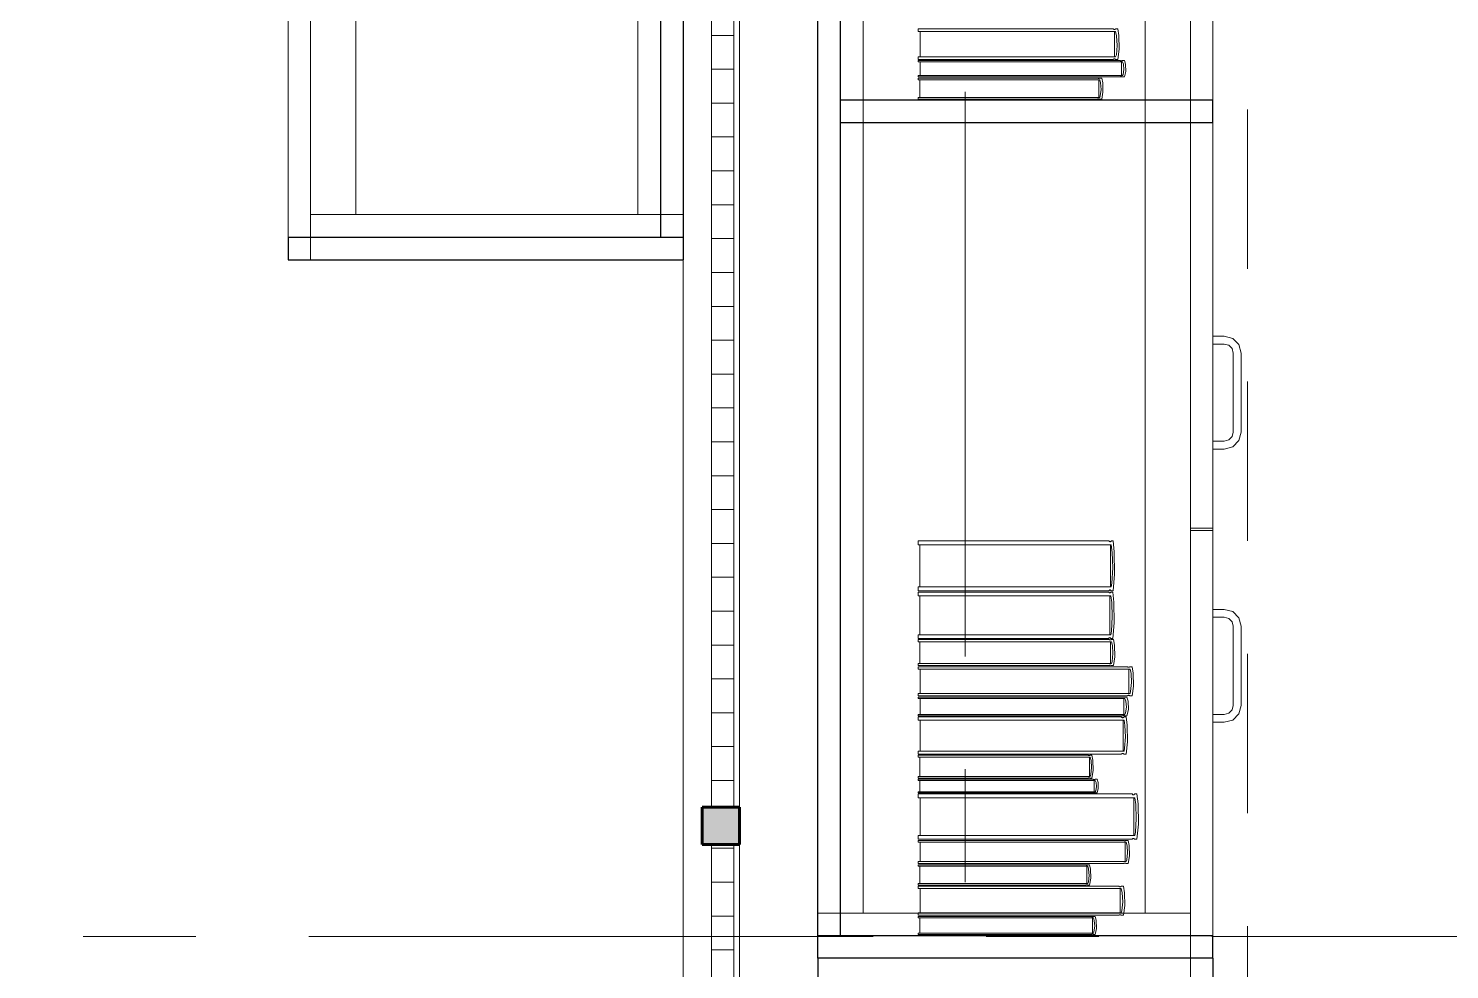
# Model space of a CAD drawing. Header units: inches. Extents: x -38 to 5698, y -33 to 92.
# Drawn here: x 121.99 to 123.249, y 9.973 to 10.806 of the extents above; entities that cross this region are included whole.
import ezdxf

# ---------------------------------------------------------------- set-up
doc = ezdxf.new("R2010")
doc.units = ezdxf.units.IN
doc.header["$MEASUREMENT"] = 0
doc.set_wipeout_variables(frame=1)
for name, pattern in [('Hidden Line', [0.195611, 0.141111, -0.0545]), ('Punto & Raya', [0.65, 0.5, -0.075, 0, -0.075]), ('Wipeout_Contour', [1, 0, -1])]:
    doc.linetypes.add(name, pattern=pattern)
for name, color, linetype in [('02 _ ARQ _ ALB _ Ejes Generales', 7, 'Continuous'), ('02 _ ARQ _ ZON _ Espacio.3D', 7, 'Continuous'), ('08 _ STR _ EXT _ 09 Vigas', 7, 'Continuous'), ('Acabado - Muros', 7, 'Continuous'), ('Interior - Mobiliario', 7, 'Continuous'), ('Marcador - Secciones', 251, 'Continuous')]:
    doc.layers.add(name, color=color, linetype=linetype)
pattern_1 = [(0, (92.500015, 3e-09), (0, 0.03), [])]

msp = doc.modelspace()

# ---------------------------------------------------------------- linework, layer by layer
at = {"layer": '02 _ ARQ _ ZON _ Espacio.3D', "color": 254, "linetype": 'Continuous', "lineweight": 0, "flags": 128}
for points in [[(104.8201, 17.35), (104.8201, 6.45), (117.6487, 6.4499), (117.6487, 7.7), (117.7931, 7.7), (117.793, 6.45), (122.1232, 6.45), (122.1232, 7.7), (122.57, 7.7), (122.57, 16.9), (122.57, 17.4), (116.67, 17.4), (116.67, 16.9), (116.07, 16.9), (116.07, 16.2999), (115.57, 16.2999), (115.57, 17.4), (112.57, 17.4), (112.57, 16.0999), (108.57, 16.0998), (108.57, 17.35)], [(122.62, 8.1), (123.07, 8.1), (123.07, 7.7), (124.5795, 7.6999), (124.5795, 7.2), (129.37, 7.2), (129.37, 7.7), (129.57, 7.7), (129.57, 8.1), (130.07, 8.1), (130.07, 16.5), (129.57, 16.5), (129.57, 17.35), (129.37, 17.35), (123.27, 17.35), (123.07, 17.35), (123.07, 16.5), (122.62, 16.5)]]:
    msp.add_lwpolyline(points, close=True, dxfattribs=at)
at = {"layer": '08 _ STR _ EXT _ 09 Vigas', "color": 251, "linetype": 'Hidden Line', "lineweight": 13}
msp.add_line((123.07, 7.7), (123.07, 16.9), dxfattribs=at)
at = {"layer": 'Interior - Mobiliario', "color": 175, "linetype": 'Continuous', "lineweight": 13}
for p, q in [((122.24, 10.6213), (122.24, 12.0813)), ((122.55, 12.0813), (122.55, 10.6213)), ((122.24, 10.6413), (122.24, 12.0613)), ((122.28, 12.0613), (122.28, 10.6413)), ((122.53, 10.6413), (122.53, 12.0613)), ((122.7094, 10.0026), (122.7094, 11.4626)), ((123.0194, 11.4626), (123.0194, 10.0026)), ((122.7781, 10.8035), (122.7781, 10.8057)), ((122.7781, 10.8057), (122.9511, 10.8057)), ((122.9532, 10.8035), (122.7781, 10.8035)), ((122.7799, 10.8035), (122.9523, 10.8035)), ((122.7799, 10.7809), (122.7799, 10.8035)), ((122.9511, 10.8057), (122.9513, 10.8055)), ((122.9513, 10.8055), (122.9515, 10.8054)), ((122.9515, 10.8054), (122.9517, 10.8053)), ((122.9517, 10.8053), (122.952, 10.8052)), ((122.952, 10.8052), (122.9523, 10.8052)), ((122.9523, 10.8052), (122.9525, 10.8053)), ((122.9523, 10.8035), (122.9523, 10.7809)), ((122.9525, 10.8053), (122.9528, 10.8054)), ((122.9528, 10.8054), (122.953, 10.8056)), ((122.953, 10.8056), (122.9531, 10.8057)), ((122.9531, 10.8057), (122.955, 10.8057)), ((122.954, 10.7995), (122.9532, 10.8035)), ((122.955, 10.8057), (122.956, 10.7998)), ((122.9538, 10.7829), (122.9545, 10.7912)), ((122.9545, 10.7912), (122.954, 10.7995)), ((122.956, 10.7998), (122.9562, 10.7877)), ((122.7781, 10.7788), (122.7781, 10.7809)), ((122.7781, 10.7809), (122.9532, 10.7809)), ((122.9511, 10.7788), (122.7781, 10.7788)), ((122.7781, 10.7766), (122.7781, 10.7778)), ((122.7781, 10.7778), (122.957, 10.7778)), ((122.9523, 10.7809), (122.7799, 10.7809)), ((122.9512, 10.7789), (122.9511, 10.7788)), ((122.9514, 10.779), (122.9512, 10.7789)), ((122.9517, 10.7791), (122.9514, 10.779)), ((122.9519, 10.7792), (122.9517, 10.7791)), ((122.9522, 10.7792), (122.9519, 10.7792)), ((122.9525, 10.7792), (122.9522, 10.7792)), ((122.9527, 10.779), (122.9525, 10.7792)), ((122.9529, 10.7789), (122.9527, 10.779)), ((122.9531, 10.7788), (122.9529, 10.7789)), ((122.955, 10.7788), (122.9531, 10.7788)), ((122.9532, 10.7809), (122.9538, 10.7829)), ((122.9562, 10.7877), (122.955, 10.7788)), ((122.957, 10.7778), (122.9571, 10.7777)), ((122.9571, 10.7777), (122.9574, 10.7776)), ((122.9574, 10.7776), (122.9576, 10.7775)), ((122.9576, 10.7775), (122.9579, 10.7775)), ((122.9579, 10.7775), (122.9582, 10.7775)), ((122.9582, 10.7775), (122.9584, 10.7775)), ((122.9584, 10.7775), (122.9587, 10.7776)), ((122.9587, 10.7776), (122.9589, 10.7777)), ((122.9589, 10.7777), (122.959, 10.7778)), ((122.959, 10.7778), (122.961, 10.7778)), ((122.961, 10.7778), (122.962, 10.7746)), ((122.9592, 10.7766), (122.7781, 10.7766)), ((122.7799, 10.7644), (122.7799, 10.7766)), ((122.9583, 10.7766), (122.9583, 10.7644)), ((122.96, 10.7744), (122.9592, 10.7766)), ((122.9592, 10.7644), (122.9597, 10.7655)), ((122.9597, 10.7655), (122.9605, 10.7699)), ((122.9605, 10.7699), (122.96, 10.7744)), ((122.9622, 10.7681), (122.961, 10.7632)), ((122.962, 10.7746), (122.9622, 10.7681)), ((122.7781, 10.7632), (122.7781, 10.7644)), ((122.7781, 10.7644), (122.9592, 10.7644)), ((122.957, 10.7632), (122.7781, 10.7632)), ((122.7781, 10.7607), (122.7781, 10.7622)), ((122.7781, 10.7622), (122.9372, 10.7622)), ((122.9391, 10.7607), (122.7781, 10.7607)), ((122.9372, 10.7622), (122.9373, 10.7621)), ((122.9373, 10.7621), (122.9375, 10.762)), ((122.9375, 10.762), (122.9378, 10.762)), ((122.9378, 10.762), (122.938, 10.7619)), ((122.938, 10.7619), (122.9382, 10.7619)), ((122.9382, 10.7619), (122.9385, 10.762)), ((122.9385, 10.762), (122.9387, 10.762)), ((122.9387, 10.762), (122.9389, 10.7622)), ((122.9389, 10.7622), (122.939, 10.7622)), ((122.939, 10.7622), (122.9408, 10.7622)), ((122.9399, 10.7579), (122.9391, 10.7607)), ((122.9403, 10.7522), (122.9399, 10.7579)), ((122.9408, 10.7622), (122.9417, 10.7581)), ((122.9417, 10.7581), (122.9419, 10.7498)), ((122.9571, 10.7633), (122.957, 10.7632)), ((122.9573, 10.7634), (122.9571, 10.7633)), ((122.9576, 10.7634), (122.9573, 10.7634)), ((122.9578, 10.7635), (122.9576, 10.7634)), ((122.9581, 10.7635), (122.9578, 10.7635)), ((122.9584, 10.7634), (122.9581, 10.7635)), ((122.9586, 10.7634), (122.9584, 10.7634)), ((122.9589, 10.7633), (122.9586, 10.7634)), ((122.959, 10.7632), (122.9589, 10.7633)), ((122.961, 10.7632), (122.959, 10.7632)), ((122.28, 10.6413), (122.24, 10.6413)), ((122.53, 10.6413), (122.28, 10.6413)), ((122.55, 10.6213), (122.24, 10.6213)), ((123.0494, 10.5336), (123.0394, 10.5336)), ((123.0394, 10.5336), (123.0394, 10.5266)), ((123.0394, 10.5266), (123.0494, 10.5266)), ((123.0569, 10.5316), (123.0494, 10.5336)), ((123.0494, 10.5266), (123.0534, 10.5255)), ((123.0624, 10.5261), (123.0569, 10.5316)), ((123.0644, 10.5186), (123.0624, 10.5261)), ((123.0534, 10.5255), (123.0564, 10.5226)), ((123.0564, 10.5226), (123.0574, 10.5186)), ((123.0574, 10.5186), (123.0574, 10.4486)), ((123.0644, 10.4486), (123.0644, 10.5186)), ((123.0494, 10.4406), (123.0394, 10.4406)), ((123.0394, 10.4406), (123.0394, 10.4336)), ((123.0534, 10.4417), (123.0494, 10.4406)), ((123.0564, 10.4446), (123.0534, 10.4417)), ((123.0574, 10.4486), (123.0564, 10.4446)), ((123.0569, 10.4356), (123.0624, 10.4411)), ((123.0624, 10.4411), (123.0644, 10.4486)), ((123.0394, 10.4336), (123.0494, 10.4336)), ((123.0494, 10.4336), (123.0569, 10.4356)), ((123.0394, 10.3636), (123.0194, 10.3636)), ((122.7781, 10.3487), (122.7781, 10.3522)), ((122.7781, 10.3522), (122.9473, 10.3522)), ((122.9473, 10.3522), (122.9474, 10.352)), ((122.9474, 10.352), (122.9476, 10.3517)), ((122.9476, 10.3517), (122.9479, 10.3516)), ((122.9479, 10.3516), (122.9481, 10.3515)), ((122.9481, 10.3515), (122.9484, 10.3515)), ((122.9484, 10.3515), (122.9486, 10.3516)), ((122.9486, 10.3516), (122.9489, 10.3518)), ((122.9489, 10.3518), (122.9491, 10.352)), ((122.9491, 10.352), (122.9492, 10.3522)), ((122.9492, 10.3522), (122.951, 10.3522)), ((122.951, 10.3522), (122.952, 10.3425)), ((123.0394, 10.3616), (123.0194, 10.3616)), ((122.9493, 10.3487), (122.7781, 10.3487)), ((122.7798, 10.3116), (122.7798, 10.3487)), ((122.9485, 10.3487), (122.9485, 10.3116)), ((122.9501, 10.3421), (122.9493, 10.3487)), ((122.9506, 10.3285), (122.9501, 10.3421)), ((122.952, 10.3425), (122.9522, 10.3228)), ((122.9498, 10.3149), (122.9506, 10.3285)), ((122.7781, 10.308), (122.7781, 10.3116)), ((122.7781, 10.3116), (122.9493, 10.3116)), ((122.9493, 10.3116), (122.9498, 10.3149)), ((122.9522, 10.3228), (122.951, 10.308)), ((122.9473, 10.308), (122.7781, 10.308)), ((122.7781, 10.3037), (122.7781, 10.307)), ((122.7781, 10.307), (122.9469, 10.307)), ((122.949, 10.3037), (122.7781, 10.3037)), ((122.7798, 10.2692), (122.7798, 10.3037)), ((122.9469, 10.307), (122.9471, 10.3068)), ((122.9471, 10.3068), (122.9473, 10.3066)), ((122.9476, 10.3085), (122.9473, 10.3082)), ((122.9473, 10.3082), (122.9473, 10.308)), ((122.9473, 10.3066), (122.9475, 10.3064)), ((122.9475, 10.3064), (122.9478, 10.3063)), ((122.9478, 10.3087), (122.9476, 10.3085)), ((122.9481, 10.3088), (122.9478, 10.3087)), ((122.9478, 10.3063), (122.948, 10.3063)), ((122.948, 10.3063), (122.9483, 10.3064)), ((122.9483, 10.3088), (122.9481, 10.3088)), ((122.9481, 10.3037), (122.9481, 10.2692)), ((122.9486, 10.3087), (122.9483, 10.3088)), ((122.9483, 10.3064), (122.9485, 10.3066)), ((122.9485, 10.3066), (122.9487, 10.3069)), ((122.9488, 10.3085), (122.9486, 10.3087)), ((122.9487, 10.3069), (122.9488, 10.307)), ((122.949, 10.3083), (122.9488, 10.3085)), ((122.9488, 10.307), (122.9507, 10.307)), ((122.9492, 10.308), (122.949, 10.3083)), ((122.9498, 10.2976), (122.949, 10.3037)), ((122.951, 10.308), (122.9492, 10.308)), ((122.9507, 10.307), (122.9516, 10.298)), ((122.9502, 10.2849), (122.9498, 10.2976)), ((122.9516, 10.298), (122.9519, 10.2796)), ((123.0394, 10.2916), (123.0494, 10.2916)), ((123.0394, 10.2846), (123.0394, 10.2916)), ((123.0494, 10.2916), (123.0569, 10.2896)), ((123.0569, 10.2896), (123.0624, 10.2841)), ((122.9495, 10.2723), (122.9502, 10.2849)), ((122.9519, 10.2796), (122.9507, 10.2659)), ((123.0494, 10.2846), (123.0394, 10.2846)), ((123.0534, 10.2835), (123.0494, 10.2846)), ((123.0564, 10.2806), (123.0534, 10.2835)), ((123.0574, 10.2766), (123.0564, 10.2806)), ((123.0574, 10.2066), (123.0574, 10.2766)), ((123.0624, 10.2841), (123.0644, 10.2766)), ((123.0644, 10.2766), (123.0644, 10.2066)), ((122.7781, 10.2659), (122.7781, 10.2692)), ((122.7781, 10.2692), (122.949, 10.2692)), ((122.9469, 10.2659), (122.7781, 10.2659)), ((122.7781, 10.263), (122.7781, 10.2649)), ((122.7781, 10.2649), (122.9475, 10.2649)), ((122.9496, 10.263), (122.7781, 10.263)), ((122.7798, 10.2436), (122.7798, 10.263)), ((122.947, 10.266), (122.9469, 10.2659)), ((122.9472, 10.2663), (122.947, 10.266)), ((122.9475, 10.2665), (122.9472, 10.2663)), ((122.9477, 10.2665), (122.9475, 10.2665)), ((122.9475, 10.2649), (122.9476, 10.2647)), ((122.9476, 10.2647), (122.9479, 10.2646)), ((122.948, 10.2666), (122.9477, 10.2665)), ((122.9479, 10.2646), (122.9481, 10.2645)), ((122.9482, 10.2665), (122.948, 10.2666)), ((122.9481, 10.2645), (122.9483, 10.2645)), ((122.9485, 10.2663), (122.9482, 10.2665)), ((122.9483, 10.2645), (122.9486, 10.2645)), ((122.9487, 10.2661), (122.9485, 10.2663)), ((122.9486, 10.2645), (122.9489, 10.2645)), ((122.9488, 10.2659), (122.9487, 10.2661)), ((122.9487, 10.263), (122.9487, 10.2436)), ((122.9507, 10.2659), (122.9488, 10.2659)), ((122.9489, 10.2645), (122.9491, 10.2646)), ((122.949, 10.2692), (122.9495, 10.2723)), ((122.9491, 10.2646), (122.9493, 10.2648)), ((122.9493, 10.2648), (122.9494, 10.2649)), ((122.9494, 10.2649), (122.9513, 10.2649)), ((122.9504, 10.2596), (122.9496, 10.263)), ((122.9513, 10.2649), (122.9522, 10.2598)), ((122.9501, 10.2454), (122.9508, 10.2525)), ((122.9508, 10.2525), (122.9504, 10.2596)), ((122.9524, 10.2495), (122.9513, 10.2418)), ((122.9522, 10.2598), (122.9524, 10.2495)), ((122.7781, 10.2418), (122.7781, 10.2436)), ((122.7781, 10.2436), (122.9496, 10.2436)), ((122.9475, 10.2418), (122.7781, 10.2418)), ((122.7781, 10.2387), (122.7781, 10.2408)), ((122.7781, 10.2408), (122.9636, 10.2408)), ((122.9659, 10.2387), (122.7781, 10.2387)), ((122.78, 10.2171), (122.78, 10.2387)), ((122.9476, 10.2419), (122.9475, 10.2418)), ((122.9478, 10.242), (122.9476, 10.2419)), ((122.948, 10.2421), (122.9478, 10.242)), ((122.9483, 10.2422), (122.948, 10.2421)), ((122.9485, 10.2422), (122.9483, 10.2422)), ((122.9488, 10.2421), (122.9485, 10.2422)), ((122.949, 10.242), (122.9488, 10.2421)), ((122.9493, 10.2419), (122.949, 10.242)), ((122.9494, 10.2418), (122.9493, 10.2419)), ((122.9513, 10.2418), (122.9494, 10.2418)), ((122.9496, 10.2436), (122.9501, 10.2454)), ((122.9636, 10.2408), (122.9638, 10.2406)), ((122.9638, 10.2406), (122.964, 10.2405)), ((122.964, 10.2405), (122.9643, 10.2404)), ((122.9643, 10.2404), (122.9646, 10.2403)), ((122.9646, 10.2403), (122.9648, 10.2403)), ((122.9648, 10.2403), (122.9651, 10.2404)), ((122.9649, 10.2387), (122.9649, 10.2171)), ((122.9651, 10.2404), (122.9654, 10.2405)), ((122.9654, 10.2405), (122.9656, 10.2407)), ((122.9656, 10.2407), (122.9657, 10.2408)), ((122.9657, 10.2408), (122.9678, 10.2408)), ((122.9668, 10.2349), (122.9659, 10.2387)), ((122.9678, 10.2408), (122.9688, 10.2351)), ((122.9664, 10.219), (122.9672, 10.2269)), ((122.9672, 10.2269), (122.9668, 10.2349)), ((122.9691, 10.2236), (122.9678, 10.215)), ((122.9688, 10.2351), (122.9691, 10.2236)), ((122.7781, 10.215), (122.7781, 10.2171)), ((122.7781, 10.2171), (122.9659, 10.2171)), ((122.9636, 10.215), (122.7781, 10.215)), ((122.7781, 10.2127), (122.7781, 10.214)), ((122.7781, 10.214), (122.9592, 10.214)), ((122.9614, 10.2127), (122.7781, 10.2127)), ((122.7799, 10.1986), (122.7799, 10.2127)), ((122.9592, 10.214), (122.9593, 10.2139)), ((122.9593, 10.2139), (122.9596, 10.2138)), ((122.9596, 10.2138), (122.9598, 10.2138)), ((122.9598, 10.2138), (122.9601, 10.2138)), ((122.9601, 10.2138), (122.9604, 10.2138)), ((122.9604, 10.2138), (122.9606, 10.2138)), ((122.9605, 10.2127), (122.9605, 10.1986)), ((122.9606, 10.2138), (122.9609, 10.2139)), ((122.9609, 10.2139), (122.9611, 10.214)), ((122.9611, 10.214), (122.9612, 10.214)), ((122.9612, 10.214), (122.9632, 10.214)), ((122.9622, 10.2102), (122.9614, 10.2127)), ((122.9632, 10.214), (122.9642, 10.2104)), ((122.9637, 10.2151), (122.9636, 10.215)), ((122.964, 10.2153), (122.9637, 10.2151)), ((122.9642, 10.2154), (122.964, 10.2153)), ((122.9645, 10.2155), (122.9642, 10.2154)), ((122.9648, 10.2155), (122.9645, 10.2155)), ((122.9651, 10.2154), (122.9648, 10.2155)), ((122.9653, 10.2153), (122.9651, 10.2154)), ((122.9656, 10.2152), (122.9653, 10.2153)), ((122.9657, 10.215), (122.9656, 10.2152)), ((122.9678, 10.215), (122.9657, 10.215)), ((122.9659, 10.2171), (122.9664, 10.219)), ((122.7781, 10.1973), (122.7781, 10.1986)), ((122.7781, 10.1986), (122.9614, 10.1986)), ((122.9614, 10.1986), (122.9619, 10.1999)), ((122.9619, 10.1999), (122.9627, 10.205)), ((122.9627, 10.205), (122.9622, 10.2102)), ((122.9645, 10.2029), (122.9632, 10.1973)), ((122.9642, 10.2104), (122.9645, 10.2029)), ((123.0394, 10.1986), (123.0494, 10.1986)), ((123.0394, 10.1916), (123.0394, 10.1986)), ((123.0494, 10.1986), (123.0534, 10.1997)), ((123.0534, 10.1997), (123.0564, 10.2026)), ((123.0564, 10.2026), (123.0574, 10.2066)), ((123.0624, 10.1991), (123.0569, 10.1936)), ((123.0644, 10.2066), (123.0624, 10.1991)), ((122.9592, 10.1973), (122.7781, 10.1973)), ((122.7781, 10.1936), (122.7781, 10.1963)), ((122.7781, 10.1963), (122.9584, 10.1963)), ((122.9606, 10.1936), (122.7781, 10.1936)), ((122.7799, 10.1661), (122.7799, 10.1936)), ((122.9584, 10.1963), (122.9585, 10.1961)), ((122.9585, 10.1961), (122.9588, 10.1959)), ((122.9588, 10.1959), (122.959, 10.1958)), ((122.959, 10.1958), (122.9593, 10.1957)), ((122.9593, 10.1973), (122.9592, 10.1973)), ((122.9595, 10.1974), (122.9593, 10.1973)), ((122.9593, 10.1957), (122.9596, 10.1957)), ((122.9598, 10.1975), (122.9595, 10.1974)), ((122.9596, 10.1957), (122.9598, 10.1958)), ((122.9597, 10.1936), (122.9597, 10.1661)), ((122.96, 10.1975), (122.9598, 10.1975)), ((122.9598, 10.1958), (122.9601, 10.1959)), ((122.9603, 10.1975), (122.96, 10.1975)), ((122.9601, 10.1959), (122.9603, 10.1961)), ((122.9606, 10.1975), (122.9603, 10.1975)), ((122.9603, 10.1961), (122.9604, 10.1963)), ((122.9604, 10.1963), (122.9624, 10.1963)), ((122.9608, 10.1975), (122.9606, 10.1975)), ((122.9614, 10.1887), (122.9606, 10.1936)), ((122.9611, 10.1974), (122.9608, 10.1975)), ((122.9612, 10.1973), (122.9611, 10.1974)), ((122.9632, 10.1973), (122.9612, 10.1973)), ((122.9619, 10.1786), (122.9614, 10.1887)), ((122.9624, 10.1963), (122.9634, 10.1891)), ((122.9634, 10.1891), (122.9637, 10.1744)), ((123.0494, 10.1916), (123.0394, 10.1916)), ((123.0569, 10.1936), (123.0494, 10.1916)), ((122.9611, 10.1686), (122.9619, 10.1786)), ((122.9637, 10.1744), (122.9624, 10.1635)), ((122.7781, 10.1635), (122.7781, 10.1661)), ((122.7781, 10.1661), (122.9606, 10.1661)), ((122.9584, 10.1635), (122.7781, 10.1635)), ((122.7781, 10.1608), (122.7781, 10.1625)), ((122.7781, 10.1625), (122.9288, 10.1625)), ((122.9307, 10.1608), (122.7781, 10.1608)), ((122.7796, 10.1437), (122.7796, 10.1608)), ((122.9288, 10.1625), (122.9289, 10.1624)), ((122.9289, 10.1624), (122.9291, 10.1622)), ((122.9291, 10.1622), (122.9294, 10.1622)), ((122.9294, 10.1622), (122.9296, 10.1621)), ((122.9296, 10.1621), (122.9298, 10.1621)), ((122.9298, 10.1621), (122.93, 10.1622)), ((122.9299, 10.1608), (122.9299, 10.1437)), ((122.93, 10.1622), (122.9302, 10.1623)), ((122.9302, 10.1623), (122.9304, 10.1624)), ((122.9304, 10.1624), (122.9305, 10.1625)), ((122.9305, 10.1625), (122.9322, 10.1625)), ((122.9314, 10.1578), (122.9307, 10.1608)), ((122.9322, 10.1625), (122.933, 10.158)), ((122.9585, 10.1636), (122.9584, 10.1635)), ((122.9587, 10.1638), (122.9585, 10.1636)), ((122.959, 10.1639), (122.9587, 10.1638)), ((122.9592, 10.164), (122.959, 10.1639)), ((122.9595, 10.164), (122.9592, 10.164)), ((122.9598, 10.164), (122.9595, 10.164)), ((122.96, 10.1638), (122.9598, 10.164)), ((122.9603, 10.1636), (122.96, 10.1638)), ((122.9604, 10.1635), (122.9603, 10.1636)), ((122.9624, 10.1635), (122.9604, 10.1635)), ((122.9606, 10.1661), (122.9611, 10.1686)), ((122.9311, 10.1453), (122.9318, 10.1515)), ((122.9318, 10.1515), (122.9314, 10.1578)), ((122.9332, 10.1489), (122.9322, 10.1421)), ((122.933, 10.158), (122.9332, 10.1489)), ((122.7781, 10.1421), (122.7781, 10.1437)), ((122.7781, 10.1437), (122.9307, 10.1437)), ((122.9288, 10.1421), (122.7781, 10.1421)), ((122.7781, 10.1401), (122.7781, 10.1411)), ((122.7781, 10.1411), (122.9332, 10.1411)), ((122.9351, 10.1401), (122.7781, 10.1401)), ((122.7797, 10.13), (122.7797, 10.1401)), ((122.9289, 10.1422), (122.9288, 10.1421)), ((122.9291, 10.1423), (122.9289, 10.1422)), ((122.9293, 10.1424), (122.9291, 10.1423)), ((122.9295, 10.1424), (122.9293, 10.1424)), ((122.9298, 10.1424), (122.9295, 10.1424)), ((122.93, 10.1424), (122.9298, 10.1424)), ((122.9302, 10.1423), (122.93, 10.1424)), ((122.9304, 10.1422), (122.9302, 10.1423)), ((122.9305, 10.1421), (122.9304, 10.1422)), ((122.9322, 10.1421), (122.9305, 10.1421)), ((122.9307, 10.1437), (122.9311, 10.1453)), ((122.9332, 10.1411), (122.9334, 10.141)), ((122.9334, 10.141), (122.9336, 10.141)), ((122.9336, 10.141), (122.9338, 10.1409)), ((122.9338, 10.1409), (122.934, 10.1409)), ((122.934, 10.1409), (122.9342, 10.1409)), ((122.9342, 10.1409), (122.9345, 10.1409)), ((122.9343, 10.1401), (122.9343, 10.13)), ((122.9345, 10.1409), (122.9347, 10.141)), ((122.9347, 10.141), (122.9349, 10.141)), ((122.9349, 10.141), (122.935, 10.1411)), ((122.935, 10.1411), (122.9367, 10.1411)), ((122.9358, 10.1383), (122.9351, 10.1401)), ((122.9363, 10.1346), (122.9358, 10.1383)), ((122.9367, 10.1411), (122.9376, 10.1384)), ((122.9376, 10.1384), (122.9378, 10.1331)), ((122.7781, 10.1291), (122.7781, 10.13)), ((122.7781, 10.13), (122.9351, 10.13)), ((122.9332, 10.1291), (122.7781, 10.1291)), ((122.7781, 10.1248), (122.7781, 10.1281)), ((122.7781, 10.1281), (122.9678, 10.1281)), ((122.9702, 10.1248), (122.7781, 10.1248)), ((122.78, 10.0912), (122.78, 10.1248)), ((122.9333, 10.1291), (122.9332, 10.1291)), ((122.9335, 10.1292), (122.9333, 10.1291)), ((122.9337, 10.1292), (122.9335, 10.1292)), ((122.934, 10.1292), (122.9337, 10.1292)), ((122.9342, 10.1293), (122.934, 10.1292)), ((122.9344, 10.1292), (122.9342, 10.1293)), ((122.9346, 10.1292), (122.9344, 10.1292)), ((122.9349, 10.1291), (122.9346, 10.1292)), ((122.935, 10.1291), (122.9349, 10.1291)), ((122.9367, 10.1291), (122.935, 10.1291)), ((122.9351, 10.13), (122.9356, 10.1309)), ((122.9356, 10.1309), (122.9363, 10.1346)), ((122.9378, 10.1331), (122.9367, 10.1291)), ((122.9678, 10.1281), (122.968, 10.1278)), ((122.968, 10.1278), (122.9682, 10.1276)), ((122.9682, 10.1276), (122.9685, 10.1275)), ((122.9685, 10.1275), (122.9688, 10.1274)), ((122.9688, 10.1274), (122.9691, 10.1274)), ((122.9691, 10.1274), (122.9694, 10.1275)), ((122.9692, 10.1248), (122.9692, 10.0912)), ((122.9694, 10.1275), (122.9696, 10.1277)), ((122.9696, 10.1277), (122.9699, 10.1279)), ((122.9699, 10.1279), (122.97, 10.1281)), ((122.97, 10.1281), (122.9721, 10.1281)), ((122.971, 10.1188), (122.9702, 10.1248)), ((122.9721, 10.1281), (122.9732, 10.1193)), ((122.9715, 10.1065), (122.971, 10.1188)), ((122.9732, 10.1193), (122.9734, 10.1014)), ((122.9707, 10.0942), (122.9715, 10.1065)), ((122.9734, 10.1014), (122.9721, 10.088)), ((122.7781, 10.088), (122.7781, 10.0912)), ((122.7781, 10.0912), (122.9702, 10.0912)), ((122.9678, 10.088), (122.7781, 10.088)), ((122.7781, 10.0854), (122.7781, 10.087)), ((122.7781, 10.087), (122.9602, 10.087)), ((122.9625, 10.0854), (122.7781, 10.0854)), ((122.7799, 10.0682), (122.7799, 10.0854)), ((122.9602, 10.087), (122.9604, 10.0869)), ((122.9604, 10.0869), (122.9606, 10.0868)), ((122.9606, 10.0868), (122.9609, 10.0867)), ((122.9609, 10.0867), (122.9612, 10.0867)), ((122.9612, 10.0867), (122.9614, 10.0867)), ((122.9614, 10.0867), (122.9617, 10.0867)), ((122.9615, 10.0854), (122.9615, 10.0682)), ((122.9617, 10.0867), (122.962, 10.0868)), ((122.962, 10.0868), (122.9622, 10.0869)), ((122.9622, 10.0869), (122.9623, 10.087)), ((122.9623, 10.087), (122.9643, 10.087)), ((122.9633, 10.0823), (122.9625, 10.0854)), ((122.9643, 10.087), (122.9653, 10.0825)), ((122.9679, 10.0882), (122.9678, 10.088)), ((122.9682, 10.0884), (122.9679, 10.0882)), ((122.9685, 10.0886), (122.9682, 10.0884)), ((122.9687, 10.0887), (122.9685, 10.0886)), ((122.969, 10.0887), (122.9687, 10.0887)), ((122.9693, 10.0886), (122.969, 10.0887)), ((122.9696, 10.0884), (122.9693, 10.0886)), ((122.9698, 10.0882), (122.9696, 10.0884)), ((122.97, 10.088), (122.9698, 10.0882)), ((122.9721, 10.088), (122.97, 10.088)), ((122.9702, 10.0912), (122.9707, 10.0942)), ((122.963, 10.0697), (122.9638, 10.076)), ((122.9638, 10.076), (122.9633, 10.0823)), ((122.9656, 10.0734), (122.9643, 10.0665)), ((122.9653, 10.0825), (122.9656, 10.0734)), ((122.7781, 10.0665), (122.7781, 10.0682)), ((122.7781, 10.0682), (122.9625, 10.0682)), ((122.9602, 10.0665), (122.7781, 10.0665)), ((122.7781, 10.0641), (122.7781, 10.0655)), ((122.7781, 10.0655), (122.9267, 10.0655)), ((122.9285, 10.0641), (122.7781, 10.0641)), ((122.7796, 10.0488), (122.7796, 10.0641)), ((122.9267, 10.0655), (122.9268, 10.0655)), ((122.9268, 10.0655), (122.927, 10.0653)), ((122.927, 10.0653), (122.9272, 10.0653)), ((122.9272, 10.0653), (122.9275, 10.0652)), ((122.9275, 10.0652), (122.9277, 10.0652)), ((122.9277, 10.0652), (122.9279, 10.0653)), ((122.9278, 10.0641), (122.9278, 10.0488)), ((122.9279, 10.0653), (122.9281, 10.0654)), ((122.9281, 10.0654), (122.9283, 10.0655)), ((122.9283, 10.0655), (122.9284, 10.0655)), ((122.9284, 10.0655), (122.93, 10.0655)), ((122.9292, 10.0614), (122.9285, 10.0641)), ((122.9296, 10.0558), (122.9292, 10.0614)), ((122.93, 10.0655), (122.9309, 10.0616)), ((122.9309, 10.0616), (122.9311, 10.0534)), ((122.9603, 10.0666), (122.9602, 10.0665)), ((122.9606, 10.0668), (122.9603, 10.0666)), ((122.9608, 10.0668), (122.9606, 10.0668)), ((122.9611, 10.0669), (122.9608, 10.0668)), ((122.9614, 10.0669), (122.9611, 10.0669)), ((122.9616, 10.0669), (122.9614, 10.0669)), ((122.9619, 10.0668), (122.9616, 10.0669)), ((122.9621, 10.0667), (122.9619, 10.0668)), ((122.9623, 10.0665), (122.9621, 10.0667)), ((122.9643, 10.0665), (122.9623, 10.0665)), ((122.9625, 10.0682), (122.963, 10.0697)), ((122.7781, 10.0474), (122.7781, 10.0488)), ((122.7781, 10.0488), (122.9285, 10.0488)), ((122.9267, 10.0474), (122.7781, 10.0474)), ((122.9268, 10.0474), (122.9267, 10.0474)), ((122.927, 10.0475), (122.9268, 10.0474)), ((122.9272, 10.0476), (122.927, 10.0475)), ((122.9274, 10.0477), (122.9272, 10.0476)), ((122.9276, 10.0477), (122.9274, 10.0477)), ((122.9278, 10.0476), (122.9276, 10.0477)), ((122.9281, 10.0476), (122.9278, 10.0476)), ((122.9283, 10.0475), (122.9281, 10.0476)), ((122.9284, 10.0474), (122.9283, 10.0475)), ((122.93, 10.0474), (122.9284, 10.0474)), ((122.9285, 10.0488), (122.929, 10.0502)), ((122.929, 10.0502), (122.9296, 10.0558)), ((122.9311, 10.0534), (122.93, 10.0474)), ((122.7781, 10.0443), (122.7781, 10.0464)), ((122.7781, 10.0464), (122.9561, 10.0464)), ((122.9582, 10.0443), (122.7781, 10.0443)), ((122.7799, 10.0228), (122.7799, 10.0443)), ((122.9561, 10.0464), (122.9562, 10.0462)), ((122.9562, 10.0462), (122.9565, 10.0461)), ((122.9565, 10.0461), (122.9567, 10.046)), ((122.9567, 10.046), (122.957, 10.0459)), ((122.957, 10.0459), (122.9572, 10.0459)), ((122.9572, 10.0459), (122.9575, 10.046)), ((122.9573, 10.0443), (122.9573, 10.0228)), ((122.9575, 10.046), (122.9578, 10.0461)), ((122.9578, 10.0461), (122.958, 10.0463)), ((122.958, 10.0463), (122.9581, 10.0464)), ((122.9581, 10.0464), (122.9601, 10.0464)), ((122.9591, 10.0405), (122.9582, 10.0443)), ((122.9595, 10.0326), (122.9591, 10.0405)), ((122.9601, 10.0464), (122.9611, 10.0407)), ((122.9611, 10.0407), (122.9613, 10.0293)), ((122.9794, 10.0226), (122.7294, 10.0226)), ((122.7781, 10.0207), (122.7781, 10.0228)), ((122.7781, 10.0228), (122.9582, 10.0228)), ((122.9582, 10.0228), (122.9588, 10.0247)), ((122.9588, 10.0247), (122.9595, 10.0326)), ((122.9613, 10.0293), (122.9601, 10.0207)), ((123.0194, 10.0226), (122.9794, 10.0226)), ((122.9561, 10.0207), (122.7781, 10.0207)), ((122.7781, 10.0184), (122.7781, 10.0197)), ((122.7781, 10.0197), (122.9317, 10.0197)), ((122.9336, 10.0184), (122.7781, 10.0184)), ((122.9317, 10.0197), (122.9318, 10.0196)), ((122.9318, 10.0196), (122.932, 10.0195)), ((122.932, 10.0195), (122.9322, 10.0195)), ((122.9322, 10.0195), (122.9325, 10.0194)), ((122.9325, 10.0194), (122.9327, 10.0194)), ((122.9327, 10.0194), (122.9329, 10.0195)), ((122.9329, 10.0195), (122.9331, 10.0195)), ((122.9331, 10.0195), (122.9333, 10.0196)), ((122.9333, 10.0196), (122.9334, 10.0197)), ((122.9334, 10.0197), (122.9351, 10.0197)), ((122.9343, 10.016), (122.9336, 10.0184)), ((122.9347, 10.011), (122.9343, 10.016)), ((122.9351, 10.0197), (122.936, 10.0162)), ((122.936, 10.0162), (122.9362, 10.009)), ((122.9562, 10.0208), (122.9561, 10.0207)), ((122.9564, 10.021), (122.9562, 10.0208)), ((122.9567, 10.0211), (122.9564, 10.021)), ((122.9569, 10.0211), (122.9567, 10.0211)), ((122.9572, 10.0211), (122.9569, 10.0211)), ((122.9575, 10.0211), (122.9572, 10.0211)), ((122.9577, 10.021), (122.9575, 10.0211)), ((122.9579, 10.0208), (122.9577, 10.021)), ((122.9581, 10.0207), (122.9579, 10.0208)), ((122.9601, 10.0207), (122.9581, 10.0207)), ((123.0194, 10.0026), (122.7094, 10.0026))]:
    msp.add_line(p, q, dxfattribs=at)

# ---------------------------------------------------------------- next in the draw order: wipeouts: each hides what was drawn before it
at = {"color": 254, "linetype": 'Wipeout_Contour', "lineweight": 0, "ltscale": 5005.641837}
msp.add_wipeout([(122.57, 12.25), (122.57, 10.1), (122.587, 10.1), (122.587, 10.1165), (122.62, 10.1165), (122.62, 12.25)], dxfattribs=at).dxf.layer = 'Acabado - Muros'
at = {"color": 254, "linetype": 'Wipeout_Contour', "lineweight": 0, "ltscale": 3338.010402}
msp.add_wipeout([(123.0394, 10.7426), (122.7094, 10.7426), (122.7094, 10.7226), (123.0394, 10.7226)], dxfattribs=at).dxf.layer = 'Interior - Mobiliario'
at = {"color": 254, "linetype": 'Wipeout_Contour', "lineweight": 0, "ltscale": 3337.932691}
msp.add_wipeout([(123.0394, 9.9626), (123.0394, 9.9826), (122.6894, 9.9826), (122.6894, 9.9626)], dxfattribs=at).dxf.layer = 'Interior - Mobiliario'

# ---------------------------------------------------------------- next in the draw order: linework, layer by layer
at = {"layer": 'Acabado - Muros', "color": 251, "linetype": 'Continuous', "lineweight": 13, "flags": 128}
msp.add_lwpolyline([(122.62, 12.25), (122.62, 10.1165)], dxfattribs=at)
at = {"layer": 'Interior - Mobiliario', "color": 175, "linetype": 'Continuous', "lineweight": 13}
for p, q in [((122.7294, 11.4426), (122.7294, 10.0226)), ((122.9794, 10.0226), (122.9794, 11.4426)), ((123.0194, 11.4426), (123.0194, 10.0226)), ((123.0194, 10.7426), (123.0194, 11.1016)), ((123.0394, 10.7426), (123.0394, 11.1016)), ((122.7797, 10.7451), (122.7797, 10.7607)), ((122.9383, 10.7607), (122.9383, 10.7451)), ((122.7094, 10.7426), (123.0394, 10.7426)), ((122.7094, 10.7226), (122.7094, 10.7426)), ((122.7781, 10.7436), (122.7781, 10.7451)), ((122.7781, 10.7451), (122.9391, 10.7451)), ((122.9372, 10.7436), (122.7781, 10.7436)), ((122.9373, 10.7437), (122.9372, 10.7436)), ((122.9375, 10.7438), (122.9373, 10.7437)), ((122.9377, 10.7438), (122.9375, 10.7438)), ((122.9379, 10.7439), (122.9377, 10.7438)), ((122.9382, 10.7439), (122.9379, 10.7439)), ((122.9384, 10.7439), (122.9382, 10.7439)), ((122.9386, 10.7438), (122.9384, 10.7439)), ((122.9389, 10.7437), (122.9386, 10.7438)), ((122.939, 10.7436), (122.9389, 10.7437)), ((122.9408, 10.7436), (122.939, 10.7436)), ((122.9391, 10.7451), (122.9396, 10.7465)), ((122.9396, 10.7465), (122.9403, 10.7522)), ((122.9419, 10.7498), (122.9408, 10.7436)), ((123.0394, 10.7426), (123.0194, 10.7426)), ((123.0394, 10.7426), (123.0394, 10.7226)), ((123.0394, 10.7426), (123.0394, 10.7226)), ((123.0394, 10.7226), (122.7094, 10.7226)), ((123.0194, 10.7226), (123.0194, 10.3636)), ((123.0394, 10.7226), (123.0194, 10.7226)), ((123.0394, 10.7226), (123.0394, 10.3636)), ((122.6894, 9.9826), (122.6894, 9.9626)), ((123.0394, 9.9826), (122.6894, 9.9826)), ((122.6894, 9.9826), (122.6894, 9.9426)), ((123.0194, 9.9826), (122.6894, 9.9826)), ((122.6894, 8.4826), (122.6894, 9.9826)), ((122.6894, 9.9826), (123.0394, 9.9826)), ((123.0194, 9.9426), (123.0194, 9.9826)), ((123.0394, 9.9626), (123.0394, 9.9826)), ((123.0394, 9.9826), (123.0394, 8.4826))]:
    msp.add_line(p, q, dxfattribs=at)
at = {"layer": 'Interior - Mobiliario', "color": 175, "linetype": 'Continuous', "lineweight": 30}
for p, q in [((122.7094, 10.7226), (122.7094, 10.7426)), ((123.0394, 10.7426), (122.7094, 10.7426)), ((123.0394, 10.7226), (123.0394, 10.7426)), ((123.0394, 10.7226), (122.7094, 10.7226)), ((123.0394, 9.9826), (122.6894, 9.9826)), ((122.6894, 9.9826), (122.6894, 9.9626)), ((123.0394, 9.9826), (123.0394, 9.9626))]:
    msp.add_line(p, q, dxfattribs=at)

# ---------------------------------------------------------------- next in the draw order: wipeouts: each hides what was drawn before it
at = {"color": 254, "linetype": 'Wipeout_Contour', "lineweight": 0, "ltscale": 5005.565578}
msp.add_wipeout([(122.57, 8.2), (122.62, 8.2), (122.62, 10.0835), (122.587, 10.0835), (122.587, 10.1), (122.57, 10.1)], dxfattribs=at).dxf.layer = 'Acabado - Muros'

# ---------------------------------------------------------------- next in the draw order: linework, layer by layer
at = {"layer": 'Acabado - Muros', "color": 7, "linetype": 'Continuous', "lineweight": 60}
msp.add_line((122.587, 10.1165), (122.587, 10.0835), dxfattribs=at)
at = {"layer": 'Acabado - Muros', "color": 251, "linetype": 'Continuous', "lineweight": 13, "flags": 128}
for points in [[(122.57, 12.25), (122.57, 10.1), (122.57, 8.2)], [(122.62, 10.0835), (122.62, 8.2)]]:
    msp.add_lwpolyline(points, dxfattribs=at)

# ---------------------------------------------------------------- next in the draw order: wipeouts: each hides what was drawn before it
at = {"color": 254, "linetype": 'Wipeout_Contour', "lineweight": 0, "ltscale": 3336.959177}
msp.add_wipeout([(122.615, 10.1165), (122.615, 12.25), (122.595, 12.25), (122.595, 10.1165)], dxfattribs=at).dxf.layer = 'Acabado - Muros'
at = {"color": 254, "linetype": 'Wipeout_Contour', "lineweight": 0, "ltscale": 3337.311719}
msp.add_wipeout([(122.7094, 11.4626), (122.6894, 11.4626), (122.6894, 10.0026), (122.7094, 10.0026)], dxfattribs=at).dxf.layer = 'Interior - Mobiliario'

# ---------------------------------------------------------------- next in the draw order: hatches: boundary and pattern name
at = {"layer": 'Acabado - Muros', "linetype": 'Continuous', "lineweight": 0}
h = msp.add_hatch(dxfattribs=at)
h.set_pattern_fill('CONTRACHAPADO_0002', color=254, style=0, pattern_type=2)
h.set_pattern_definition(pattern_1)
h.paths.add_polyline_path([(122.615, 10.1165), (122.615, 12.25), (122.595, 12.25), (122.595, 10.1165)])

# ---------------------------------------------------------------- next in the draw order: linework, layer by layer
at = {"layer": 'Acabado - Muros', "color": 7, "linetype": 'Continuous', "lineweight": 60}
msp.add_line((122.62, 10.1165), (122.587, 10.1165), dxfattribs=at)
at = {"layer": 'Acabado - Muros', "color": 7, "linetype": 'Continuous', "lineweight": 13, "flags": 128}
msp.add_lwpolyline([(122.615, 10.1165), (122.595, 10.1165), (122.595, 12.25), (122.615, 12.25)], close=True, dxfattribs=at)
at = {"layer": 'Interior - Mobiliario', "color": 175, "linetype": 'Continuous', "lineweight": 30}
for p, q in [((122.6894, 10.0026), (122.6894, 11.4626)), ((122.7094, 10.0026), (122.7094, 11.4626)), ((122.7094, 10.0026), (122.6894, 10.0026))]:
    msp.add_line(p, q, dxfattribs=at)
at = {"layer": 'Interior - Mobiliario', "color": 175, "linetype": 'Continuous', "lineweight": 13}
for p, q in [((122.6894, 10.0026), (122.6894, 11.4626)), ((122.7094, 11.4626), (122.7094, 10.0026)), ((122.6894, 10.0226), (122.6894, 11.4426)), ((122.7094, 10.7426), (123.0394, 10.7426)), ((122.7094, 10.7226), (122.7094, 10.7426)), ((123.0394, 10.7226), (122.7094, 10.7226)), ((122.7294, 10.0226), (122.6894, 10.0226)), ((122.7094, 10.0026), (122.6894, 10.0026))]:
    msp.add_line(p, q, dxfattribs=at)

# ---------------------------------------------------------------- next in the draw order: wipeouts: each hides what was drawn before it
at = {"color": 254, "linetype": 'Wipeout_Contour', "lineweight": 0, "ltscale": 3336.859107}
msp.add_wipeout([(122.615, 8.2), (122.615, 10.0835), (122.595, 10.0835), (122.595, 8.2)], dxfattribs=at).dxf.layer = 'Acabado - Muros'
at = {"color": 254, "linetype": 'Wipeout_Contour', "lineweight": 0, "ltscale": 3336.786741}
msp.add_wipeout([(122.55, 10.6213), (122.57, 10.6213), (122.57, 12.0813), (122.55, 12.0813)], dxfattribs=at).dxf.layer = 'Interior - Mobiliario'

# ---------------------------------------------------------------- next in the draw order: hatches: boundary and pattern name
at = {"layer": 'Acabado - Muros', "linetype": 'Continuous', "lineweight": 0}
msp.add_hatch(color=254, dxfattribs=at).paths.add_polyline_path([(122.587, 10.0835), (122.62, 10.0835), (122.62, 10.1165), (122.587, 10.1165)])
h = msp.add_hatch(dxfattribs=at)
h.set_pattern_fill('CONTRACHAPADO_0002', color=254, style=0, pattern_type=2)
h.set_pattern_definition(pattern_1)
h.paths.add_polyline_path([(122.615, 8.2), (122.615, 10.0835), (122.595, 10.0835), (122.595, 8.2)])

# ---------------------------------------------------------------- next in the draw order: linework, layer by layer
at = {"layer": 'Acabado - Muros', "color": 7, "linetype": 'Continuous', "lineweight": 60}
for p, q in [((122.62, 10.1165), (122.62, 10.0835)), ((122.62, 10.0835), (122.587, 10.0835))]:
    msp.add_line(p, q, dxfattribs=at)
at = {"layer": 'Acabado - Muros', "color": 7, "linetype": 'Continuous', "lineweight": 13, "flags": 128}
msp.add_lwpolyline([(122.615, 8.2), (122.595, 8.2), (122.595, 10.0835), (122.615, 10.0835)], close=True, dxfattribs=at)
at = {"layer": 'Interior - Mobiliario', "color": 175, "linetype": 'Continuous', "lineweight": 30}
for p, q in [((122.55, 12.0813), (122.55, 10.6213)), ((122.57, 12.0813), (122.57, 10.6213)), ((122.55, 10.6213), (122.57, 10.6213))]:
    msp.add_line(p, q, dxfattribs=at)
at = {"layer": 'Interior - Mobiliario', "color": 175, "linetype": 'Continuous', "lineweight": 13}
for p, q in [((122.55, 10.6213), (122.55, 12.0813)), ((122.57, 12.0813), (122.57, 10.6213)), ((122.57, 12.0613), (122.57, 10.6413)), ((122.57, 10.6413), (122.53, 10.6413)), ((122.57, 10.6213), (122.55, 10.6213))]:
    msp.add_line(p, q, dxfattribs=at)

# ---------------------------------------------------------------- next in the draw order: wipeouts: each hides what was drawn before it
at = {"color": 254, "linetype": 'Wipeout_Contour', "lineweight": 0, "ltscale": 3337.933648}
msp.add_wipeout([(123.0394, 10.0026), (122.6894, 10.0026), (122.6894, 9.9826), (123.0394, 9.9826)], dxfattribs=at).dxf.layer = 'Interior - Mobiliario'

# ---------------------------------------------------------------- next in the draw order: linework, layer by layer
at = {"layer": '02 _ ARQ _ ALB _ Ejes Generales', "color": 252, "linetype": 'Punto & Raya', "lineweight": 13}
msp.add_line((122.82, 3.05), (122.82, 44.9), dxfattribs=at)
at = {"layer": 'Interior - Mobiliario', "color": 175, "linetype": 'Continuous', "lineweight": 13}
for p, q in [((122.6894, 11.4826), (122.6894, 9.9826)), ((123.0394, 9.9826), (123.0394, 11.4826)), ((122.6894, 10.0026), (122.6894, 11.4626)), ((122.7094, 10.0026), (122.7094, 11.4626)), ((122.7094, 10.0026), (122.7094, 11.4626)), ((122.7094, 10.0026), (122.7094, 11.4626)), ((123.0194, 11.4626), (123.0194, 10.0026)), ((123.0194, 11.4626), (123.0194, 10.0026)), ((123.0394, 11.4626), (123.0394, 10.0026)), ((123.0394, 11.4626), (123.0394, 10.0026)), ((123.0194, 10.0026), (123.0194, 10.3616)), ((123.0394, 10.0026), (123.0394, 10.3616)), ((122.6894, 9.9826), (122.6894, 10.0226)), ((123.0194, 10.0226), (123.0194, 9.9826)), ((122.7797, 10.0049), (122.7797, 10.0184)), ((122.9328, 10.0184), (122.9328, 10.0049)), ((122.934, 10.0061), (122.9347, 10.011)), ((122.6894, 10.0026), (123.0394, 10.0026)), ((122.6894, 9.9826), (122.6894, 10.0026)), ((123.0394, 10.0026), (122.6894, 10.0026)), ((123.0394, 10.0026), (122.7094, 10.0026)), ((123.0194, 10.0026), (122.7094, 10.0026)), ((123.0194, 10.0026), (122.7094, 10.0026)), ((122.7781, 10.0036), (122.7781, 10.0049)), ((122.7781, 10.0049), (122.9336, 10.0049)), ((122.9317, 10.0036), (122.7781, 10.0036)), ((122.9318, 10.0036), (122.9317, 10.0036)), ((122.932, 10.0037), (122.9318, 10.0036)), ((122.9322, 10.0038), (122.932, 10.0037)), ((122.9324, 10.0039), (122.9322, 10.0038)), ((122.9326, 10.0039), (122.9324, 10.0039)), ((122.9329, 10.0038), (122.9326, 10.0039)), ((122.9331, 10.0038), (122.9329, 10.0038)), ((122.9333, 10.0037), (122.9331, 10.0038)), ((122.9334, 10.0036), (122.9333, 10.0037)), ((122.9351, 10.0036), (122.9334, 10.0036)), ((122.9336, 10.0049), (122.934, 10.0061)), ((122.9362, 10.009), (122.9351, 10.0036)), ((123.0394, 10.0026), (123.0194, 10.0026)), ((123.0394, 10.0026), (123.0394, 9.9826)), ((123.0394, 9.9826), (122.6894, 9.9826)), ((123.0194, 9.9826), (122.6894, 9.9826)), ((122.6894, 9.9826), (123.0394, 9.9826))]:
    msp.add_line(p, q, dxfattribs=at)
at = {"layer": 'Interior - Mobiliario', "color": 175, "linetype": 'Continuous', "lineweight": 30}
for p, q in [((122.6894, 9.9826), (122.6894, 10.0026)), ((123.0394, 10.0026), (122.6894, 10.0026)), ((123.0394, 9.9826), (123.0394, 10.0026)), ((123.0394, 9.9826), (122.6894, 9.9826))]:
    msp.add_line(p, q, dxfattribs=at)
at = {"layer": 'Marcador - Secciones', "color": 251, "linetype": 'Punto & Raya', "lineweight": 13}
msp.add_line((97.4384, 10.0018), (138.8506, 10.0018), dxfattribs=at)

# ---------------------------------------------------------------- next in the draw order: wipeouts: each hides what was drawn before it
at = {"color": 254, "linetype": 'Wipeout_Contour', "lineweight": 0, "ltscale": 3336.086571}
msp.add_wipeout([(122.22, 10.6013), (122.57, 10.6013), (122.57, 10.6213), (122.22, 10.6213)], dxfattribs=at).dxf.layer = 'Interior - Mobiliario'

# ---------------------------------------------------------------- next in the draw order: linework, layer by layer
at = {"layer": '08 _ STR _ EXT _ 09 Vigas', "color": 251, "linetype": 'Hidden Line', "lineweight": 13}
msp.add_line((122.57, 7.7), (122.57, 16.9), dxfattribs=at)
at = {"layer": 'Interior - Mobiliario', "color": 175, "linetype": 'Continuous', "lineweight": 13}
for p, q in [((122.22, 12.1013), (122.22, 10.6013)), ((122.57, 10.6013), (122.57, 12.1013)), ((122.22, 10.6213), (122.22, 12.0813)), ((122.22, 10.6213), (122.22, 12.0813)), ((122.24, 10.6213), (122.24, 12.0813)), ((122.24, 10.6213), (122.24, 12.0813)), ((122.55, 12.0813), (122.55, 10.6213)), ((122.55, 12.0813), (122.55, 10.6213)), ((122.55, 12.0813), (122.55, 10.6213)), ((122.57, 12.0813), (122.57, 10.6213)), ((122.22, 10.6213), (122.22, 10.9803)), ((122.24, 10.6213), (122.24, 10.9803)), ((122.24, 10.6013), (122.24, 10.6413)), ((122.57, 10.6413), (122.57, 10.6013)), ((122.22, 10.6013), (122.22, 10.6213)), ((122.22, 10.6213), (122.57, 10.6213)), ((122.57, 10.6213), (122.22, 10.6213)), ((122.55, 10.6213), (122.22, 10.6213)), ((122.22, 10.6213), (122.24, 10.6213)), ((122.55, 10.6213), (122.24, 10.6213)), ((122.55, 10.6213), (122.24, 10.6213)), ((122.57, 10.6213), (122.57, 10.6013)), ((122.57, 10.6013), (122.22, 10.6013)), ((122.22, 10.6013), (122.57, 10.6013)), ((122.57, 10.6013), (122.24, 10.6013))]:
    msp.add_line(p, q, dxfattribs=at)
at = {"layer": 'Interior - Mobiliario', "color": 175, "linetype": 'Continuous', "lineweight": 30}
for p, q in [((122.22, 10.6213), (122.57, 10.6213)), ((122.22, 10.6213), (122.22, 10.6013)), ((122.57, 10.6213), (122.57, 10.6013)), ((122.22, 10.6013), (122.57, 10.6013))]:
    msp.add_line(p, q, dxfattribs=at)

doc.saveas('drawing.dxf')
